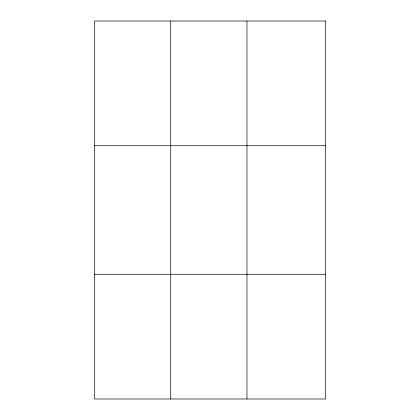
<?xml version="1.0" encoding="UTF-8"?>
<svg xmlns="http://www.w3.org/2000/svg" width="420" height="420" viewBox="0 0 420 420"><rect width="100%" height="100%" fill="white"/><g stroke="black" fill="none" stroke-linecap="round" stroke-linejoin="round"><path stroke-width="0.63" d="M170.73 399L170.73 21M246.96 399L246.96 21M94.495 145.74L325.505 145.74M94.495 274.26L325.505 274.26M325.505 21L325.505 399L94.495 399L94.495 21L325.505 21"/></g></svg>
